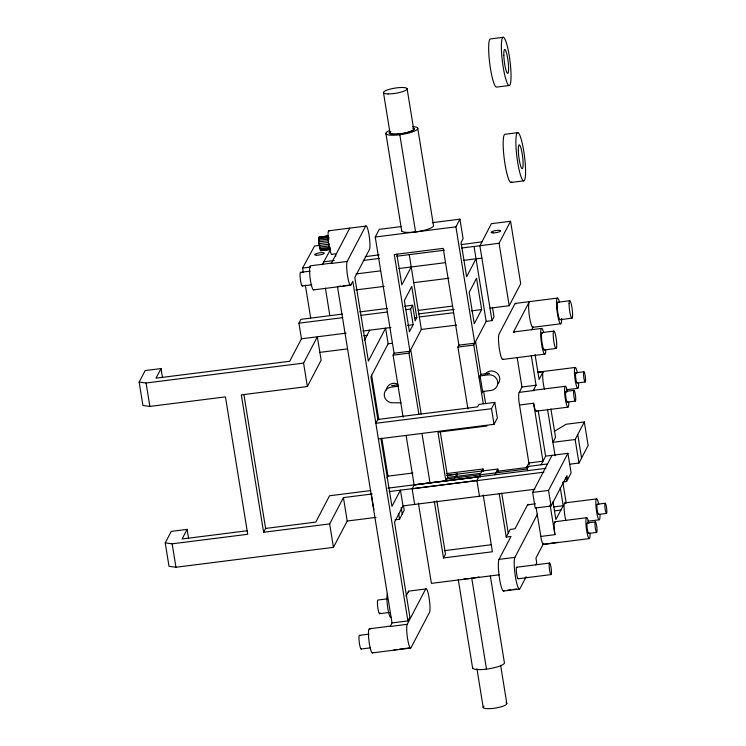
<?xml version="1.0" encoding="UTF-8"?>
<svg xmlns="http://www.w3.org/2000/svg" width="746" height="746" viewBox="0 0 746 746"><rect width="100%" height="100%" fill="white"/><g stroke="black" fill="none" stroke-linecap="round" stroke-linejoin="round"><path stroke-width="1.12" d="M330.226 249.49L320.724 250.693L318.803 243.709L318.831 237.219L328.594 235.82M517.155 357.502L521.948 387.006L518.834 393.366A10.528 1.651 82.8 0 0 519.076 402.308L529.166 464.786M482.084 471.024L483.072 468.973L446.612 473.57M303.314 272.626L302.578 268.094L314.56 246.021L320.211 245.322M394.988 519.813L399.576 519.225L404.201 510.245L403.474 505.779M322.263 264.718L329.863 250.703M461.56 248.036L474.036 246.46L486.168 321.367L475.584 341.621L480.9 374.38L479.091 377.83M563.174 481.953L566.587 481.524L567.585 479.603L566.951 475.65L551.061 506.03L535.19 508.035L532.653 492.416L552.04 455.34M372.198 493.964L343.421 497.601L347.216 521.025L333.453 547.35L175.953 567.24L169.025 566.326L165.22 542.902L172.158 543.815L247.728 534.276L225.451 396.881L149.871 406.421L142.934 405.507L139.138 382.092L145.162 370.575L161.033 368.571L162.479 377.495M161.033 368.571L156.017 378.166L289.7 361.278L301.459 338.796L298.932 323.177L300.936 319.335L342.386 314.103M165.22 542.902L171.244 531.394L187.115 529.39L188.561 538.304M187.115 529.39L182.099 538.976L247.448 530.723M328.566 230.812L365.633 226.131L347.17 261.454L331.299 263.459L349.762 228.136M307.371 386.531L303.575 363.106L317.339 336.791L321.134 360.206L307.371 386.531L241.322 394.876L263.608 532.271L329.657 523.925L343.421 497.601M403.138 417.182L393.077 355.152L394.084 353.231L375.238 237.032L379.248 229.358L401.143 226.588M343.029 285.877L350.974 284.869L352.821 281.326L407.903 620.914L392.023 622.919L390.177 626.463L407.223 624.309L425.686 588.986L408.64 591.14L406.029 596.129M263.608 532.271L265.613 528.429L243.886 394.466M364.337 340.484L369.727 330.17M409.237 254.638L411.223 266.975L401.833 284.925L396.835 254.125M365.633 226.131A12.15 1.902 82.8 0 1 369.037 234.962A12.15 1.902 82.8 0 1 369.438 249.546L354.826 277.493L368.384 361.092L385.607 328.165L388.134 343.775L370.921 376.702L377.858 419.466L375.853 423.299L491.511 408.696L494.803 402.402L478.923 404.407L477.645 406.859L377.858 419.466M412.613 305.235L415.149 320.845L416.809 317.665L411.745 286.427L404.369 300.535L409.433 331.774L413.144 324.687L410.608 309.068L412.613 305.235L404.556 306.252M483.277 403.605L473.785 345.081L474.782 343.16L455.918 226.84L459.928 219.165L432.27 222.662M418.823 413.974L408.957 353.147L409.955 351.226L394.28 254.535L443.208 248.362L458.911 345.165L457.904 347.086L467.938 408.948M411.223 266.975L421.35 329.434L410.757 349.688L421.182 413.965M489.982 308.154L509.192 305.729L520.699 283.722L510.572 221.264L491.362 223.697L479.892 245.854L491.987 320.612L486.168 321.367M481.879 258.191L476.023 258.797L466.642 276.738L461.084 242.515L463.098 238.683L459.928 219.165M509.192 305.729L499.065 243.271L510.572 221.264M386.904 477.897L387.799 476.172L412.902 473.001M481.627 309.599L474.26 323.708L469.178 292.357L476.545 278.249L481.627 309.599L471.425 310.895M491.987 320.612L494.001 316.77L492.537 307.716M380.945 438.527L391.958 506.403L400.453 490.15L403.008 505.9L394.513 522.144L409.908 617.073L407.903 620.914M412.631 487.856L414.133 484.975L545.895 468.348M513.323 332.306L529.194 301.971A12.962 2.024 82.8 0 0 529.613 317.535A12.962 2.024 82.8 0 0 533.25 326.953L531.693 329.741M481.627 393.44L482.625 391.529L480.098 375.909L488.499 374.846A8.103 7.805 27.6 0 1 497.703 381.654A8.103 7.805 27.6 0 1 491.027 390.466L482.625 391.529M440.336 432.12L447.675 477.375L445.866 480.834L437.977 432.176L486.905 425.994M387.92 488.154L453.81 479.827L456.813 474.083L457.615 474.12L456.412 476.414L447.675 477.375M378.381 438.918L494.048 424.306L497.34 418.012L494.803 402.402M481.944 471.043L480.75 473.337L456.412 476.414M483.212 495.027L492.416 551.77L443.488 557.943L445.493 554.11L436.839 500.78M537.689 372.44L543.125 371.75L539.088 379.462L535.041 354.499M494.794 474.792L497.824 469.029L446.77 475.482M504.091 590.599A16.207 2.536 82.8 0 1 499.55 578.831A16.207 2.536 82.8 0 1 499.027 559.379L510.991 536.477L506.236 537.073L510.245 529.399L515.01 528.802L527.553 504.8L535.497 503.802M551.061 506.03L548.534 490.411L567.911 453.335L545.615 456.16L541.074 464.777L526.965 466.651L527.674 470.735M570.065 464.171L578.961 463.042L575.147 439.506L584.314 421.956L566.13 424.26L554.241 431.384M526.21 576.649L519.962 588.594A16.207 2.536 82.8 0 1 515.43 576.826A16.207 2.536 82.8 0 1 514.899 557.374L537.512 514.125M578.961 463.042L588.137 445.502L584.314 421.956M543.666 543.265L535.945 558.027L536.738 562.894L535.74 564.815M519.113 392.377L533.25 390.587L536.076 385.216L531.292 355.711M526.965 466.651L528.867 463.033L542.985 461.159L533.595 403.232L519.458 405.022M560.246 487.483L563.211 505.704L555.901 519.524L552.991 501.573M479.473 496.239L476.918 480.499L479.939 474.82L480.303 477.058M567.585 479.603L571.091 472.917L567.911 453.335M320.724 250.693L328.38 249.565M536.15 507.821L541.27 538.994A10.528 1.651 82.8 0 0 543.349 544.403L557.887 542.314M447.749 475.277L456.813 474.083M503.317 37.3L490.616 38.904A24.301 3.795 82.8 0 0 489.618 62.515A24.301 3.795 82.8 0 0 496.398 87.123L509.098 85.52A24.301 3.795 82.8 0 0 508.129 49.786A24.301 3.795 82.8 0 0 501.396 48.919A24.301 3.795 82.8 0 0 509.098 85.52M517.836 132.657L505.126 134.261A24.301 3.795 82.8 0 0 504.538 161.024A24.301 3.795 82.8 0 0 511.821 181.791M510.907 182.481L523.608 180.877A24.301 3.795 82.8 0 0 522.648 145.144A24.301 3.795 82.8 0 0 515.906 144.276A24.301 3.795 82.8 0 0 523.608 180.877M318.831 237.219L328.333 236.016M322.57 236.892L326.795 236.351M318.645 237.862L328.147 236.669M318.551 238.925L329.107 237.592M318.542 240.315L329.098 238.981M318.635 241.946L328.137 240.753M318.803 243.709L328.305 242.515M375.238 237.032L455.918 226.84M319.055 245.49L329.611 244.156M319.363 247.15L328.865 245.947M319.708 248.586L330.264 247.252M320.071 249.705L330.627 248.371M320.416 250.423L329.918 249.22M334.6 253.948L332.371 254.227A12.15 1.902 82.8 0 1 328.52 242.273A12.15 1.902 82.8 0 1 329.573 230.943M323.755 261.818L334.143 260.522M365.316 256.615L379.164 254.88M461.121 244.623L481.86 241.863M302.578 268.094L310.476 267.096M363.33 260.438L379.5 258.396M396.76 256.214L444.504 250.19M499.065 243.271L474.036 246.46M300.601 272.346L310.122 271.143M356.084 273.941L380.329 270.873M398.746 268.551L445.353 262.667M463.546 260.373L476.023 258.797M302.242 286.007L311.763 284.804M337.36 286.585L340.763 286.156M313.451 289.896L350.517 285.214M355.805 289.933L384.237 286.361M413.76 282.659L449.036 278.239M359.656 311.921L387.286 308.434M298.932 323.177L342.675 317.647M361.101 315.325L387.584 311.977M406.001 309.655L410.608 309.068M418.161 310.383L452.626 306.065M418.823 313.889L454.1 309.469M515.402 303.408L557.551 298.083M414.543 317.945L416.809 317.665M557.822 302.242L569.692 300.741M301.459 338.796L346.116 333.154M363.004 331.019L390.904 327.494M407.465 325.405L413.144 324.687M363.712 335.756L367.023 335.346M560.115 319.68L571.986 318.178M319.885 352.364L347.496 348.904M388.134 343.775L392.377 343.244M532.765 327.326L560.628 323.801M541.689 328.417L513.808 331.942A12.962 2.024 82.8 0 1 514.404 332.446M542.286 332.585L554.036 331.093M139.138 382.092L146.076 383.006L303.575 363.106M394.084 353.231L409.955 351.226M458.911 345.165L474.782 343.16M393.077 355.152L408.957 353.147M457.904 347.086L473.785 345.081M544.17 349.977L555.919 348.485A8.803 1.38 82.8 0 0 555.789 336.148A8.803 1.38 82.8 0 0 553.224 334.749A8.803 1.38 82.8 0 0 555.919 348.485M502.618 359.46L544.776 354.136M398.112 384.833L391.818 385.626A8.103 7.805 27.6 0 1 393.916 385.635M480.9 374.38L489.301 373.317A8.103 7.805 27.6 0 0 487.287 373.839M398.364 386.232L391.016 387.165A8.103 7.805 27.6 0 0 384.339 395.977A8.103 7.805 27.6 0 0 393.543 402.775L401.05 402.803M537.409 372.226L575.269 367.442M575.912 372.786L583.904 371.778M521.948 387.006L536.076 385.216M577.134 382.996L585.134 381.98A5.147 0.802 82.8 0 0 584.929 374.417A5.147 0.802 82.8 0 0 583.503 374.24A5.147 0.802 82.8 0 0 585.134 381.98M533.651 390.289L565.403 386.279M566.438 389.776L577.777 388.34M566.009 391.37L574.028 390.354M567.296 402.094L575.315 401.078A5.409 0.849 82.8 0 0 575.101 393.133A5.409 0.849 82.8 0 0 573.599 392.937A5.409 0.849 82.8 0 0 575.315 401.078M536.15 411.186L567.911 407.176M575.147 439.506L552.907 442.313L547.527 409.33M541.074 464.777L547.508 463.956M496.594 471.341L528.317 467.332M446.873 478.913L495.82 472.871M370.725 490.57L329.546 495.773L315.791 522.097L265.613 528.429M389.114 491.586L476.918 480.499M543.853 472.181L412.128 488.817L414.664 504.427M403.008 505.9L534.826 489.255M532.653 492.416L548.534 490.411M347.216 521.025L375.993 517.388M564.918 502.907L596.669 498.897M553.42 506.935L563.211 505.704M597.313 504.24L605.23 503.242M554.381 510.879L560.908 510.059M598.534 514.451L606.451 513.444A5.147 0.802 82.8 0 0 606.246 505.881A5.147 0.802 82.8 0 0 604.82 505.695A5.147 0.802 82.8 0 0 606.451 513.444M554.987 521.724L586.738 517.705M587.839 521.221L599.178 519.794M587.372 522.937L595.383 521.92M540.803 536.449L554.94 534.658A10.528 1.651 82.8 0 1 555.462 522.135M444.299 550.679L491.558 544.711M588.622 533.381L596.641 532.374A5.269 0.821 82.8 0 0 596.427 524.625A5.269 0.821 82.8 0 0 594.972 524.438A5.269 0.821 82.8 0 0 596.641 532.374M543.349 544.403L589.247 538.603M499.027 559.379L514.899 557.374M516.745 567.212L549.615 563.062M499.363 574.784L431.412 583.372L418.385 503.065M518.125 578.756L550.996 574.597A5.819 0.905 82.8 0 0 550.772 566.055A5.819 0.905 82.8 0 0 549.159 565.841A5.819 0.905 82.8 0 0 550.996 574.597M387.472 598.824L377.97 600.026A6.882 1.072 82.8 0 0 377.933 608.494A6.882 1.072 82.8 0 0 380.05 612.848M507.494 590.17L510.889 589.741M513.164 589.461L516.568 589.023M503.485 591.065L519.356 589.06M379.602 613.688L389.104 612.494M369.438 628.794L390.624 626.118A12.15 1.902 82.8 0 0 390.177 626.463M359.497 635.35L369 634.147M361.139 649.011L370.641 647.808M393.972 649.878L397.385 649.449M399.651 649.16L409.88 647.873M372.319 652.899L410.561 648.069M419.345 316.966L453.484 312.742M421.35 329.434L456.636 325.079M495.792 472.871L527.534 468.954M453.81 479.827L478.932 476.741L414.114 484.844L406.225 436.186M398.653 513.714L399.576 519.225M550.902 408.929L555.546 437.324L552.907 442.313L555.089 455.769M577.749 434.517L581.572 458.063M565.944 477.571L566.587 481.524M562.866 482.457L566.186 502.907M538.22 410.664L545.615 456.16M550.1 504.893L554.94 534.658M533.176 489.507L533.549 491.791M491.511 408.696L494.048 424.306M497.824 469.029L498.197 471.323M501.732 493.106L508.24 533.241M483.613 391.118L485.627 403.539M499.167 493.507L506.236 537.073M483.072 468.973L483.436 471.22M417.676 127.976L433.435 225.171A16.207 3.516 -9.2 0 1 417.667 231.642A16.207 3.516 -9.2 0 1 401.702 230.104M490.355 576.108L504.343 662.355A16.207 3.516 -9.2 0 1 488.574 668.826A16.207 3.516 -9.2 0 1 472.619 667.288M407.074 88.532L413.592 128.732M500.641 665.404L506.786 703.31M399.809 134.746L415.578 231.931M471.752 578.271L486.485 669.125M383.528 92.877L390.046 133.086M476.908 668.612L483.24 707.665M385.962 133.842L401.73 231.027M458.277 579.661L472.638 668.22M434.284 501.209L443.488 557.943M421.984 433.491L429.994 482.839M371.592 375.145L378.856 419.914M381.831 438.275L387.976 476.153M335.411 253.826L335.775 256.092M371.322 493.833L373.877 509.583M337.5 286.772L392.023 622.919M325.405 288.236L329.825 315.493M305.338 285.084L310.662 317.945M329.657 523.925L333.453 547.35M146.076 383.006L149.871 406.421M172.158 543.815L175.953 567.24M401.143 507.457L402.215 514.078M478.979 576.984A16.207 3.516 -9.2 0 1 475.929 577.618M474.894 577.805A16.207 3.516 -9.2 0 1 464.077 578.756M505.965 702.779A12.029 2.611 -9.2 0 1 495.074 708.122A12.029 2.611 -9.2 0 1 484.014 706.192M386.288 390.083A8.103 7.805 27.6 0 1 397.161 383.873M412.771 128.191A12.029 2.611 -9.2 0 1 401.88 133.534A12.029 2.611 -9.2 0 1 390.82 131.613M412.566 126.615A16.207 3.516 -9.2 0 1 413.983 131.343A16.207 3.516 -9.2 0 1 391.781 135.231A16.207 3.516 -9.2 0 1 389.076 130.727M413.508 128.014A12.841 2.779 -9.2 0 1 401.889 133.711A12.841 2.779 -9.2 0 1 390.074 131.66M485.264 374.007A8.103 7.805 27.6 0 1 496.491 372.59A8.103 7.805 27.6 0 1 498.281 383.63M518.339 578.588A5.819 0.905 82.8 0 1 516.502 572.863A5.819 0.905 82.8 0 1 517.006 567.445M527.553 504.8A16.207 2.536 82.8 0 1 528.895 504.977M536.551 410.887A10.528 1.651 82.8 0 1 533.595 403.232M533.25 390.587A10.528 1.651 82.8 0 1 534.127 390.699M545.792 350.555A12.962 2.024 82.8 0 1 542.855 350.182A12.962 2.024 82.8 0 1 540.673 331.998A12.962 2.024 82.8 0 1 543.61 332.371M503.102 359.096A12.962 2.024 82.8 0 1 499.475 349.669A12.962 2.024 82.8 0 1 499.055 334.115L514.917 303.781A12.962 2.024 82.8 0 1 515.999 303.911M578.607 383.304A10.528 1.651 82.8 0 1 576.397 385.757A10.528 1.651 82.8 0 1 574.476 369.746A10.528 1.651 82.8 0 1 577.357 372.851M544.459 389.132A10.528 1.651 82.8 0 1 543.125 371.75M577.46 382.362A5.147 0.802 82.8 0 1 575.698 377.784A5.147 0.802 82.8 0 1 576.406 373.522M590.077 533.567A10.528 1.651 82.8 0 1 587.867 536.02A10.528 1.651 82.8 0 1 585.955 520.018A10.528 1.651 82.8 0 1 588.827 523.123M544.785 349.212A8.803 1.38 82.8 0 1 541.885 341.612A8.803 1.38 82.8 0 1 542.706 333.089M560.414 319.269A8.803 1.38 82.8 0 1 557.635 311.408A8.803 1.38 82.8 0 1 558.204 302.419M561.673 318.533A12.962 2.024 82.8 0 1 559.015 320.864A12.962 2.024 82.8 0 1 556.516 302.195A12.962 2.024 82.8 0 1 559.463 302.037M567.501 401.935A5.409 0.849 82.8 0 1 565.71 395.921A5.409 0.849 82.8 0 1 566.531 392.144M568.741 402.141A10.528 1.651 82.8 0 1 566.531 404.593A10.528 1.651 82.8 0 1 564.61 388.582A10.528 1.651 82.8 0 1 567.492 391.697M588.958 532.737A5.269 0.821 82.8 0 1 587.242 528.727A5.269 0.821 82.8 0 1 587.606 523.142M598.87 513.817A5.147 0.802 82.8 0 1 597.192 509.9A5.147 0.802 82.8 0 1 597.546 504.436M600.008 514.759A10.528 1.651 82.8 0 1 597.798 517.211A10.528 1.651 82.8 0 1 595.886 501.2A10.528 1.651 82.8 0 1 598.758 504.305M565.869 520.587A10.528 1.651 82.8 0 1 564.088 507.942A10.528 1.651 82.8 0 1 565.403 503.317M425.686 588.986A12.15 1.902 82.8 0 1 429.09 597.816A12.15 1.902 82.8 0 1 429.482 612.41L411.018 647.724A12.15 1.902 82.8 0 1 407.614 638.893A12.15 1.902 82.8 0 1 407.223 624.309M391.24 617.24A12.15 1.902 82.8 0 1 387.836 608.4A12.15 1.902 82.8 0 1 387.444 593.816M372.776 652.554A12.15 1.902 82.8 0 1 368.934 640.6A12.15 1.902 82.8 0 1 369.988 629.27M302.68 285.168A6.882 1.072 82.8 0 1 300.433 279.927A6.882 1.072 82.8 0 1 300.918 272.616M361.4 648.815A6.882 1.072 82.8 0 1 359.218 642.036A6.882 1.072 82.8 0 1 359.814 635.62M408.314 592.287A12.15 1.902 82.8 0 1 408.64 591.14M331.299 263.459A12.15 1.902 82.8 0 1 331.746 263.114L310.56 265.79A12.15 1.902 82.8 0 0 310.261 279.163A12.15 1.902 82.8 0 0 313.898 289.551M350.974 284.869A12.15 1.902 82.8 0 1 347.571 276.039A12.15 1.902 82.8 0 1 347.17 261.454M388.116 93.912A12.029 2.611 -9.2 0 0 407.083 89.212A12.029 2.611 -9.2 0 0 390.69 88.979A12.029 2.611 -9.2 0 0 388.116 93.912M503.82 55.232A12.029 1.884 82.8 0 0 507.634 73.35A12.029 1.884 82.8 0 0 507.159 55.661A12.029 1.884 82.8 0 0 503.82 55.232M518.339 150.589A12.029 1.884 82.8 0 0 522.153 168.699A12.029 1.884 82.8 0 0 521.678 151.018A12.029 1.884 82.8 0 0 518.339 150.589M492.994 232.901A4.858 1.054 -9.2 0 0 500.659 231.008A4.858 1.054 -9.2 0 0 494.038 230.906A4.858 1.054 -9.2 0 0 492.994 232.901M316.565 255.207A4.858 1.054 -9.2 0 0 324.23 253.304A4.858 1.054 -9.2 0 0 317.6 253.211A4.858 1.054 -9.2 0 0 316.565 255.207M569.086 303.613A8.803 1.38 82.8 0 0 571.604 318.001A8.803 1.38 82.8 0 0 571.828 306.774A8.803 1.38 82.8 0 0 569.086 303.613"/></g></svg>
